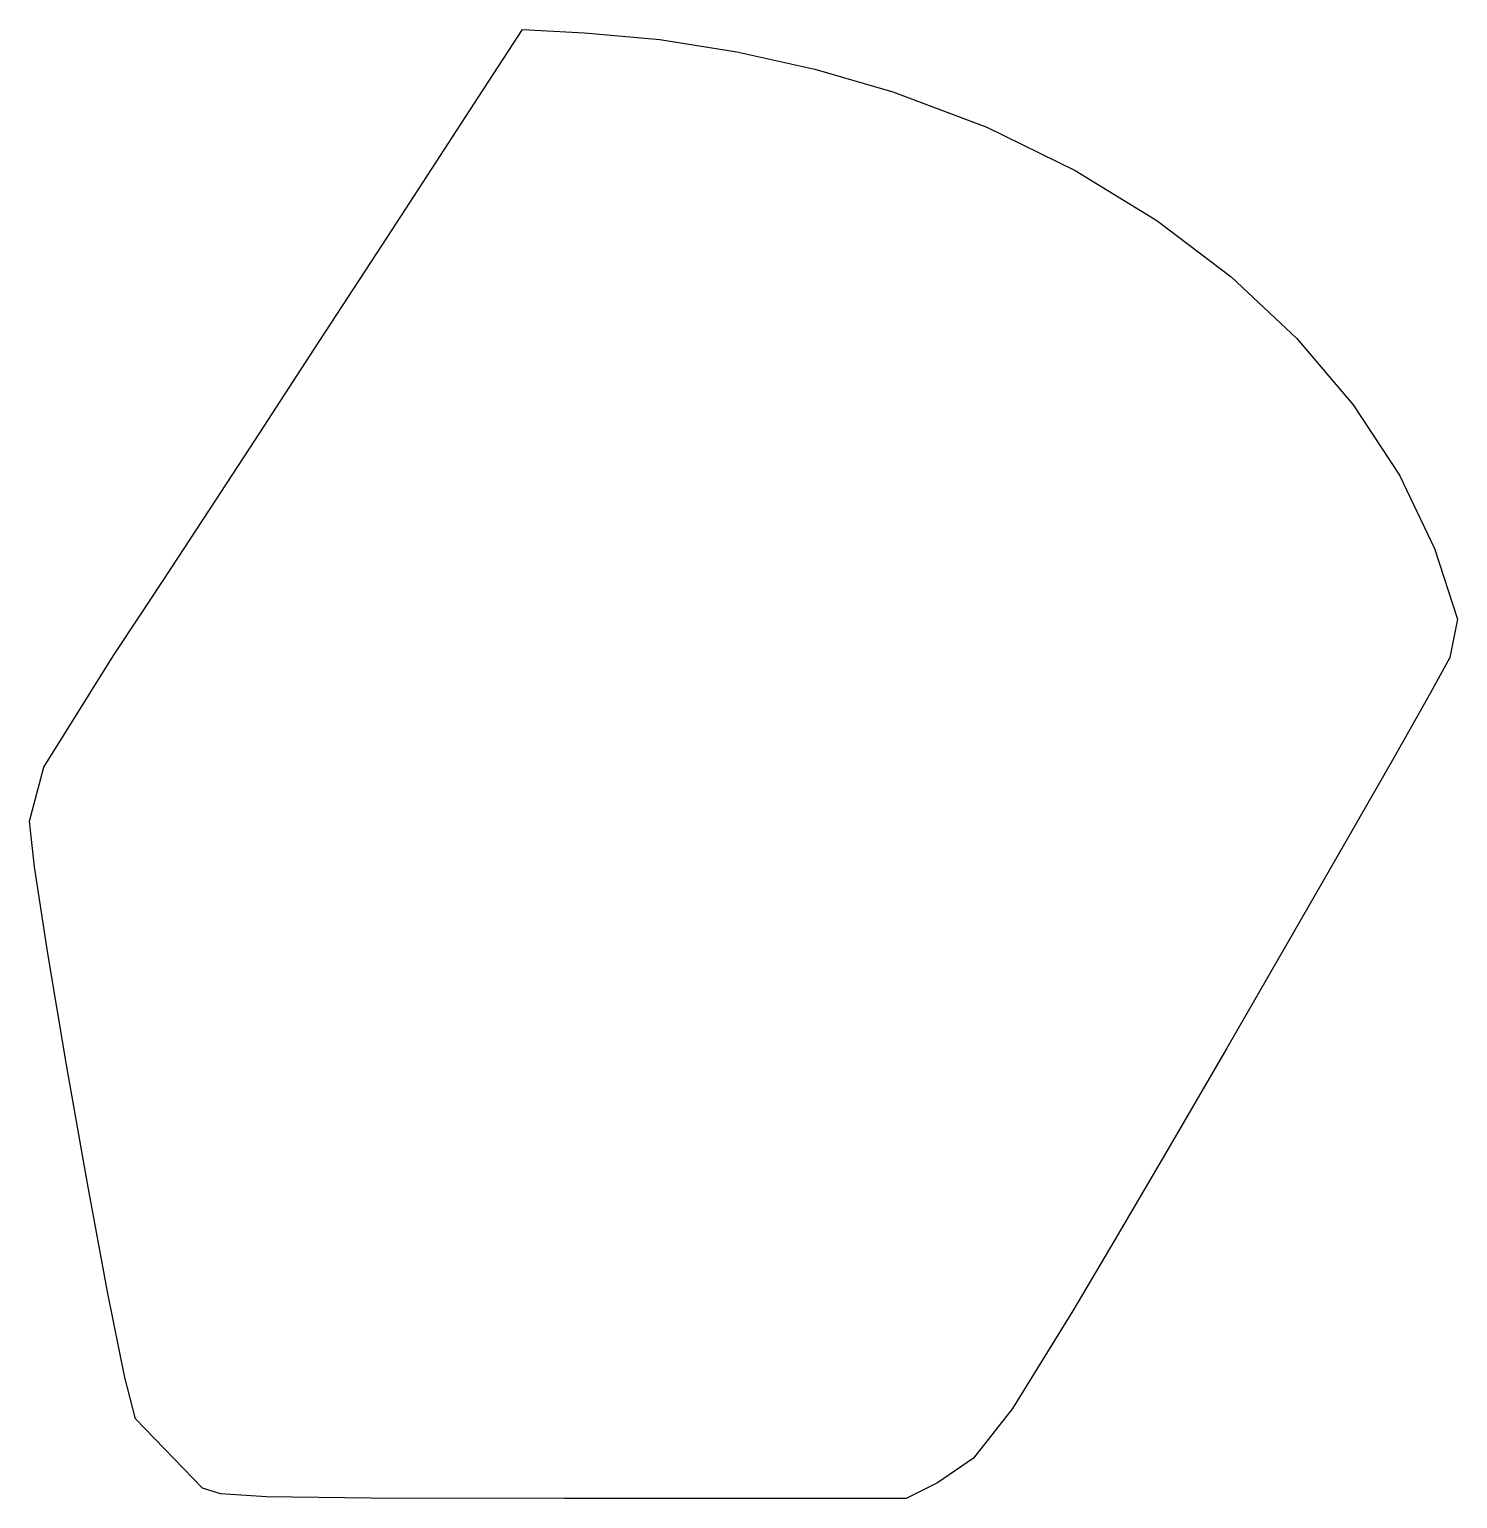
# Model space of a CAD drawing. Extents: x 24 to 95.8, y -74.2 to -0.2.
import ezdxf

# ---------------------------------------------------------------- set-up
doc = ezdxf.new("R2010")
doc.units = 0
doc.layers.get('0').update_dxf_attribs({"linetype": 'continuous'})

msp = doc.modelspace()

# ---------------------------------------------------------------- linework, layer by layer
at = {"color": 0}
msp.add_lwpolyline([(32.68, -73.633), (29.308, -70.147), (28.782, -68.062), (27.928, -63.832), (26.896, -58.302), (25.835, -52.317), (24.894, -46.718), (24.225, -42.352), (23.975, -40.06), (24.702, -37.349), (28.211, -31.726), (29.569, -29.671), (31.119, -27.313), (32.999, -24.442), (35.348, -20.845), (38.302, -16.312), (42, -10.631), (46.58, -3.591), (48.776, -0.213), (51.899, -0.38), (55.683, -0.72), (59.563, -1.336), (63.487, -2.218), (67.402, -3.356), (72.131, -5.138), (76.573, -7.309), (80.682, -9.83), (84.413, -12.662), (87.721, -15.767), (90.559, -19.107), (92.883, -22.644), (94.647, -26.338), (95.81, -29.899), (95.426, -31.819), (94.451, -33.6), (92.605, -36.866), (90.123, -41.208), (87.244, -46.216), (84.201, -51.479), (81.233, -56.589), (78.575, -61.135), (76.463, -64.708), (73.426, -69.615), (71.459, -72.117), (69.654, -73.368), (68.079, -74.154), (63.78, -74.152), (59.481, -74.149), (55.182, -74.146), (50.883, -74.144), (41.153, -74.128), (35.905, -74.067), (33.594, -73.916), (32.68, -73.633)], close=True, dxfattribs=at)

doc.saveas('drawing.dxf')
